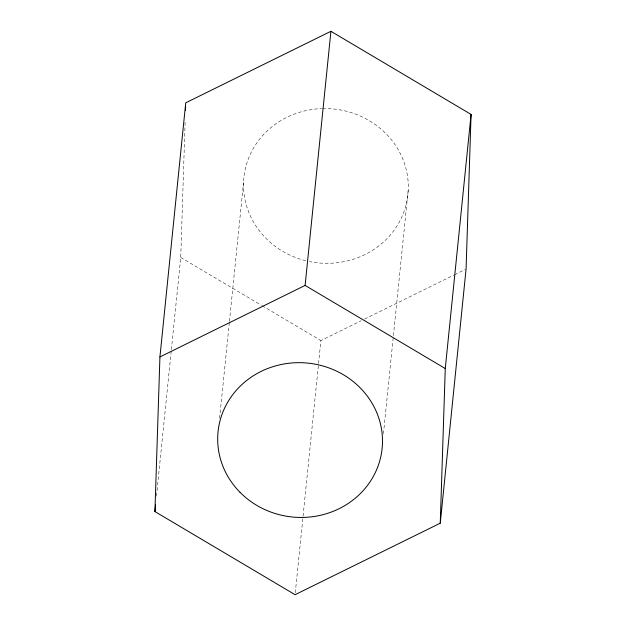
<?xml version="1.0" encoding="UTF-8"?>
<svg xmlns="http://www.w3.org/2000/svg" width="626" height="626" viewBox="0 0 626 626"><rect width="100%" height="100%" fill="white"/><g stroke="black" fill="none" stroke-linecap="round" stroke-linejoin="round"><path stroke-width="0.47" stroke-dasharray="3.13 2.35" d="M171.368 349.598L180.734 257.458L185.108 122.266M156.492 496.058L171.274 350.568M219.593 418.285L229.351 322.257M229.445 321.287L243.537 182.589M295.284 592.759L302.968 517.107M303.062 516.137L320.895 340.575L361.124 320.762M383.448 433.708L408.277 189.287M364.622 319.033L453.827 275.096M454.703 274.665L465.196 269.493M180.734 257.458L261.308 305.238M262.145 305.738L320.895 340.575M322.554 108.58A82.46 77.334 5.8 0 1 408.05 193.144A82.46 77.334 5.8 0 1 309.424 261.558M305.762 260.729A82.46 77.334 5.8 0 1 243.89 177.44A82.46 77.334 5.8 0 1 321.568 108.611"/><path stroke-width="0.94" d="M154.919 511.575L159.927 356.937L185.742 102.813L330.919 31.3L471.081 114.425L466.073 269.063L440.258 523.187L295.081 594.7L154.919 511.575L155.608 504.791M185.492 110.599L185.617 106.71M440.258 523.187L445.266 368.542L471.081 114.425M159.927 356.937L305.105 285.425L330.919 31.3M305.105 285.425L445.266 368.542M240.079 492.365A82.46 77.334 5.8 0 0 379.012 463.31A82.46 77.334 5.8 0 0 281.191 364.512A82.46 77.334 5.8 0 0 240.079 492.365"/></g></svg>
